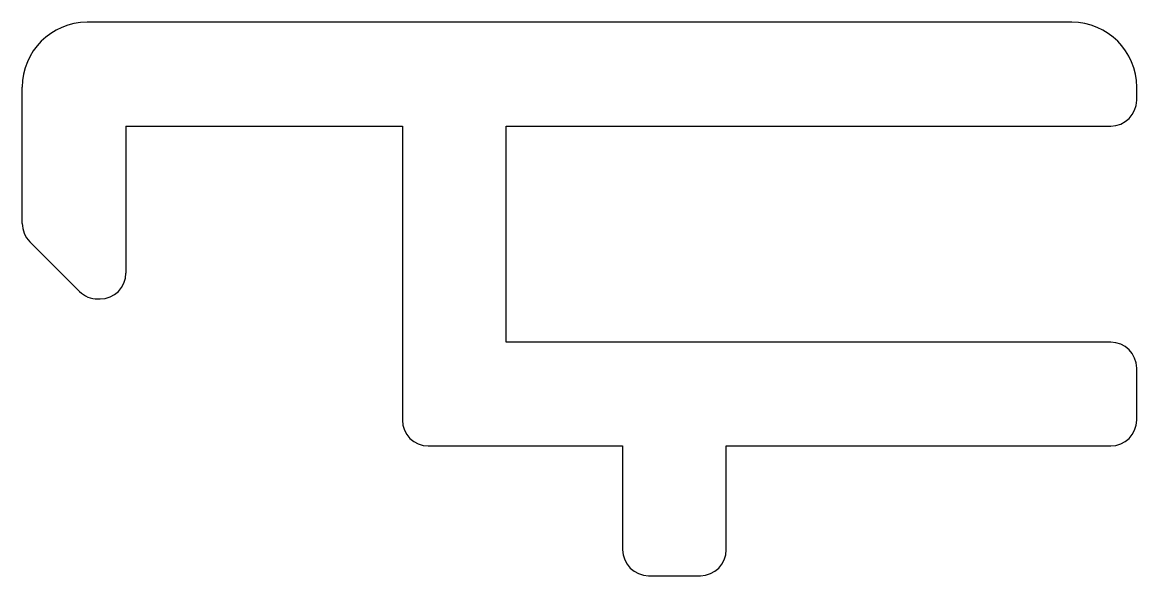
# Model space of a CAD drawing. Extents: x 827.9 to 840.8, y 384.4 to 390.8.
import ezdxf

# ---------------------------------------------------------------- set-up
doc = ezdxf.new("R2010")
doc.units = 0
doc.layers.get('0').update_dxf_attribs({"linetype": 'CONTINUOUS'})

msp = doc.modelspace()

# ---------------------------------------------------------------- linework, layer by layer
for p, q in [((840.032, 390.819), (828.632, 390.819)), ((827.882, 388.493), (827.882, 390.069)), ((840.782, 389.919), (840.782, 390.069)), ((829.082, 389.619), (829.082, 387.919)), ((829.082, 389.619), (832.282, 389.619)), ((832.282, 389.619), (832.282, 386.219)), ((833.482, 389.619), (840.482, 389.619)), ((833.482, 387.119), (833.482, 389.619)), ((827.97, 388.281), (828.544, 387.707)), ((828.757, 387.619), (828.782, 387.619)), ((840.482, 387.119), (833.482, 387.119)), ((840.782, 386.219), (840.782, 386.819)), ((832.582, 385.919), (834.832, 385.919)), ((834.832, 385.919), (834.832, 384.719)), ((836.032, 385.919), (840.482, 385.919)), ((836.032, 384.719), (836.032, 385.919)), ((835.132, 384.419), (835.732, 384.419))]:
    msp.add_line(p, q)
for centre, radius, start, end in [((828.632, 390.069), 0.75, 90, 180), ((840.032, 390.069), 0.75, 0, 90), ((840.482, 389.919), 0.3, 270, 0), ((828.182, 388.493), 0.3, 180, 225), ((828.782, 387.919), 0.3, 270, 0), ((828.757, 387.919), 0.3, 225, 270), ((840.482, 386.819), 0.3, 0, 90), ((832.582, 386.219), 0.3, 180, 270), ((840.482, 386.219), 0.3, 270, 360), ((835.132, 384.719), 0.3, 180, 270), ((835.732, 384.719), 0.3, 270, 0)]:
    msp.add_arc(centre, radius, start, end)

doc.saveas('drawing.dxf')
